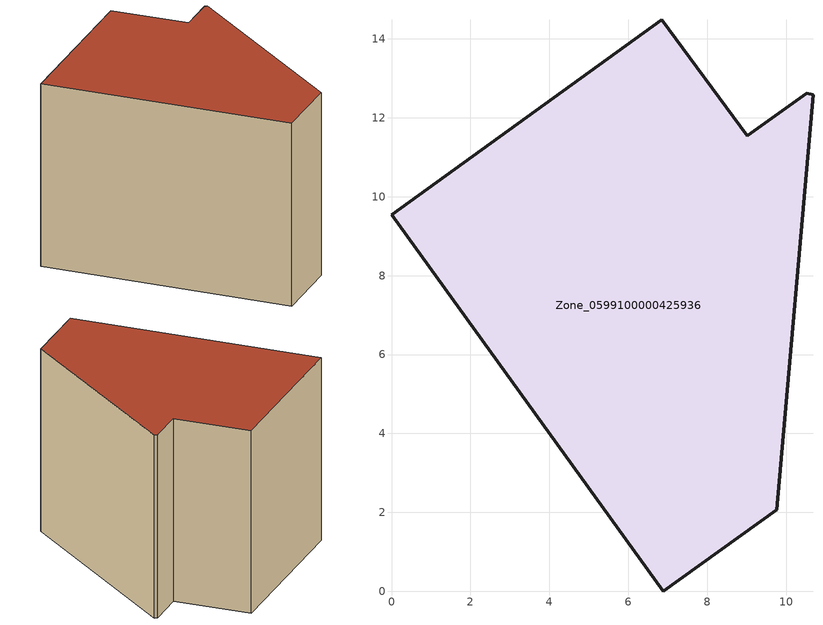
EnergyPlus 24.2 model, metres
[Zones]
Zone_0599100000425936
 floor ground (C_G): 10.52,12.62 10.68,12.58 9.76,2.07 6.89,0 0,9.55 6.85,14.48 9.01,11.55 z0
 wall outside (C_F): 6.85,14.48 0,9.55 6.89,0 9.76,2.07 10.68,12.58 10.52,12.62 9.01,11.55 6.85,14.48 z0:8.75
 roof outside (C_R): 10.68,12.58 10.52,12.62 9.01,11.55 6.85,14.48 0,9.55 6.89,0 9.76,2.07 z8.75
[BUILDING]
Pand.0599100000425936: North Axis=0; Terrain=City; Loads Convergence Tolerance Value=0.04; Temperature Convergence Tolerance Value=0.4; Solar Distribution=FullExterior; Maximum Number of Warmup Days=25; Minimum Number of Warmup Days=1
[Site:Location]
Rotterdam.The.Hague.AP_ZH_NLD Design_Conditions: Latitude=51.96; Longitude=4.45; Time Zone=1; Elevation=-4.5
[SITE:GROUNDTEMPERATURE:BUILDINGSURFACE]
18, 18, 18, 18, 18, 18, 18, 18, 18, 18, 18, 18
[MATERIAL] Thermal Absorptance=0.9; Solar Absorptance=0.7; Visible Absorptance=0.7
Name | Roughness | Thickness | Conductivity | Density | Specific Heat
G.TC.2006-2014 | MediumSmooth | 0.15 | 0.06 | 540 | 1210
F.TC.2006-2014 | Rough | 0.3 | 0.12 | 1920 | 840
R.TC.2006-2014 | MediumRough | 0.2 | 0.08 | 1500 | 1000
[CONSTRUCTION]
C_G: G.TC.2006-2014
C_F: F.TC.2006-2014
C_R: R.TC.2006-2014
[ZONE]
Zone_0599100000425936: Type=1; Multiplier=1; Ceiling Height=Autocalculate; Volume=Autocalculate; Floor Area=autocalculate; Part of Total Floor Area=Yes
[ZONEINFILTRATION:DESIGNFLOWRATE]
Infil_Zone_0599100000425936: Zone or ZoneList or Space or SpaceList=Zone_0599100000425936; Schedule=AlwaysOn; Design Flow Rate Calculation Method=Flow/Area; Flow Rate per Floor Area=0.0015; Constant Term Coefficient=1; Temperature Term Coefficient=0; Velocity Term Coefficient=0; Velocity Squared Term Coefficient=0
[HVACTEMPLATE:ZONE:IDEALLOADSAIRSYSTEM]
Zone_0599100000425936: Maximum Heating Supply Air Temperature=50; Minimum Cooling Supply Air Temperature=13; Maximum Heating Supply Air Humidity Ratio=0.0156; Minimum Cooling Supply Air Humidity Ratio=0.0077; Heating Limit=NoLimit; Cooling Limit=NoLimit; Dehumidification Control Type=ConstantSensibleHeatRatio; Cooling Sensible Heat Ratio=0.7; Dehumidification Setpoint=60; Humidification Control Type=None; Humidification Setpoint=30; Outdoor Air Method=None; Outdoor Air Flow Rate per Person=0.00944; Outdoor Air Flow Rate per Zone Floor Area=0; Outdoor Air Flow Rate per Zone=0; Demand Controlled Ventilation Type=None; Outdoor Air Economizer Type=NoEconomizer; Heat Recovery Type=None; Sensible Heat Recovery Effectiveness=0.7; Latent Heat Recovery Effectiveness=0.65
[ZONECONTROL:THERMOSTAT]
ThermostatControl_Zone_0599100000425936: Zone or ZoneList=Zone_0599100000425936; Control Type Schedule=DualSetpointControlType; Control 1=Thermostat_Zone_0599100000425936; Temperature Difference Between Cutout And Setpoint=0
[THERMOSTATSETPOINT:DUALSETPOINT]
Thermostat_Zone_0599100000425936: Heating Setpoint Temperature Schedule=HeatingSetpoint_Zone_0599100000425936; Cooling Setpoint Temperature Schedule=CoolingSetpoint_Zone_0599100000425936
[SCHEDULE:COMPACT]
HeatingSetpoint_Zone_0599100000425936: Through: 12/31, For: AllDays, Until: 24:00, 21
CoolingSetpoint_Zone_0599100000425936: Through: 12/31, For: AllDays, Until: 24:00, 24
DualSetpointControlType: Through: 12/31, For: AllDays, Until: 24:00, 4
AlwaysOn: Through: 12/31, For: AllDays, Until: 24:00, 1
